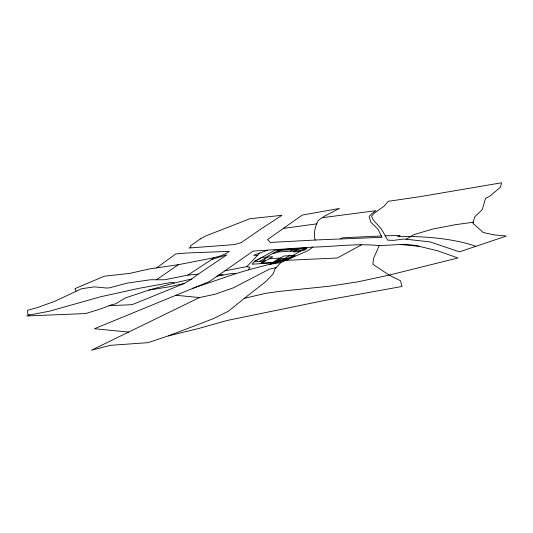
<?xml version="1.0" encoding="UTF-8"?>
<svg xmlns="http://www.w3.org/2000/svg" width="533" height="533" viewBox="0 0 533 533"><rect width="100%" height="100%" fill="white"/><g stroke="black" fill="none" stroke-linecap="round" stroke-linejoin="round"><path stroke-width="0.8" d="M315.183 240.043C313.291 233.314 315.096 226.572 318.281 220.389L324.69 216.065L339.421 208.443L302.271 215.079L267.453 239.637L270.391 242.435L319.414 239.817L381.988 237.325L378.05 229.323L370.741 222.034L369.202 216.338L371.841 213.62L375.912 210.695L322.272 217.697M379.203 245.64L373.473 258.558L372.893 264.301L389.183 275.095L400.463 280.764L402.035 286.468L324.537 300.465L227.005 320.5L198.509 328.528L168.288 335.903L147.981 342.652L110.371 345.337L91.449 350.208L199.449 297.561L215.052 294.249L233.534 287.773L269.425 269.132L276.134 267.626L280.871 262.569L307.801 250.73L312.898 247.112C334.964 246.626 357.19 243.208 379.203 245.64L405.16 244.274L415.48 245.42L437.553 250.763L457.98 257.965L389.183 275.095L358.096 281.797L329.7 286.174L279.479 291.378L265.347 293.403L244.301 298.36L228.237 311.345L212.92 318.814L168.288 335.903M193.026 288.253L236.312 273.489L248.278 269.905L249.99 267.18L246.786 266.653L224.906 270.797L209.482 281.497L94.434 328.721L128.64 332.079M276.134 267.626L274.961 269.012L273.156 273.989L265.501 281.857L244.301 298.36M260.904 263.655L267.699 256.253L279.459 249.777M246.786 266.653L259.791 253.048M211.801 259.424L226.825 254.854L198.149 274.169L191.84 278.959L174.311 283.016L172.226 282.27L138.613 288.413L100.471 296.794L49.622 311.159L29.562 314.996L27.849 314.383L27.443 310.306L37.45 307.574L54.852 301.258L81.616 288.739L94.461 286.854L106.66 288.04L109.751 287.813L127.067 283.123L150.572 279.745L164.797 279.752L187.882 275.108L211.801 259.424L213.347 257.852L220.176 256.02L225.126 254.001L229.39 251.376L187.176 252.968L175.77 253.935L156.602 267.912M224.906 270.797L253.115 251.103L312.898 247.112M156.489 279.745L178.355 264.688L213.347 257.852M109.125 305.709L131.271 304.709L133.45 304.136L184.385 283.436L191.84 278.959M406.106 239.23L430.198 241.942L459.433 251.856L506.35 236.059L493.225 234.747L483.158 232.441L472.944 223.294L474.676 216.951L482.292 209.529L485.536 198.336L489.814 196.184L500.5 187.143L501.54 182.792L419.817 196.697L388.277 201.301L383.993 206.244L374.133 213.333L371.628 215.938L372.32 218.357L374.479 221.455L381.215 228.77L387.777 240.19L393.72 240.35L403.341 239.077L406.106 239.23L413.974 234.6L432.37 229.137L455.295 224.719L473.244 222.214M248.278 269.905L287.633 259.598L295.155 255.3L283.896 256.027L272.63 262.369L261.463 263.042L272.816 256.739L261.91 257.439L254.214 261.656L265.181 260.983M281.95 259.951L289.506 255.667M274.348 262.423L280.978 258.678L288.193 258.225M299.153 248.418L292.923 251.936L300.072 251.456M290.565 251.17L293.483 249.537M281.631 249.624L275.314 253.108L273.136 253.255M259.671 261.317L267.339 257.093M361.461 244.827L337.329 257.999L285.928 260.351M340.567 238.871L342.679 237.791L381.328 235.979M267.466 250.25L253.641 255.287L257.539 255.4M29.562 314.996L26.65 315.969L85.693 313.564L101.397 308.654L111.817 304.683L115.528 303.877L125.402 297.94L148.967 290.059L174.311 283.016M184.385 283.436L169.454 286.774L148.967 290.059M216.911 276.161L230.349 273.709L236.312 273.489M269.678 264.301L280.871 262.569M178.355 264.688L149.773 268.892L129.692 273.402L104.361 276.181L75 288.62L76.092 291.071M283.256 228.41L316.782 223.86M187.882 275.108L198.149 274.169M269.178 258.758L280.291 258.059M276.314 260.297L287.633 259.598M385.259 235.799L400.156 235.473L397.738 236.679L414.108 236.539A296.068 81.509 -14.4 0 1 443.136 238.897A295.355 81.276 -14.4 0 1 475.13 246.086L475.789 246.353M219.17 274.888L222.994 274.821M400.47 244.52L419.145 246.306M175.923 295.269L199.449 297.561M254.814 261.23L252.016 264.181L272.236 262.976L286.341 259.285L306.268 247.925L275.188 250.07L254.814 261.23M200.261 238.944L190.508 245.82L190.947 247.012L189.042 248.025L234.653 244.567L241.336 242.548L260.877 229.03L281.957 215.299L249.85 218.743L205.485 236.072L200.261 238.944M306.848 248.618L303.963 250.27L277.413 252.056L280.358 250.43L306.848 248.618"/></g></svg>
